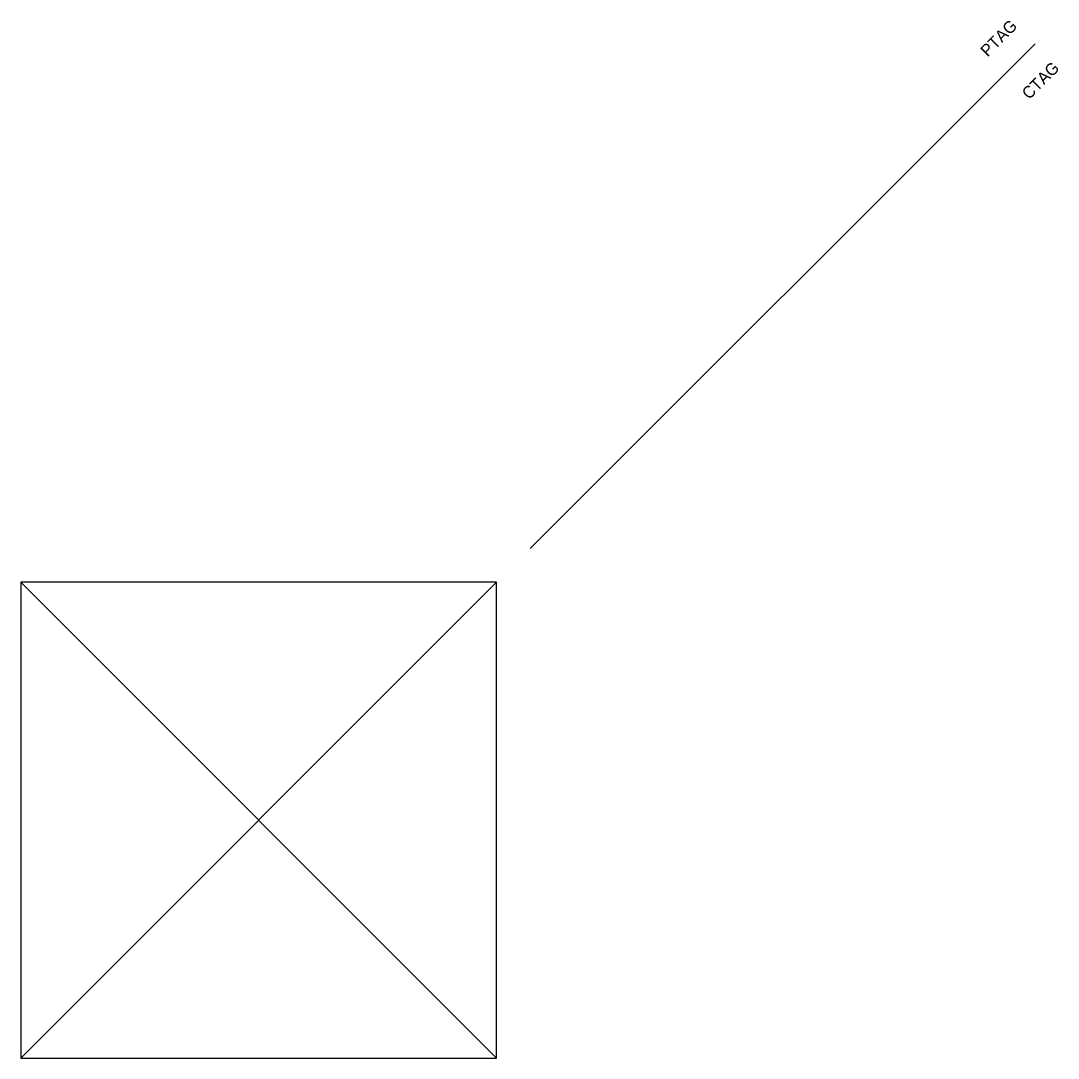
# Model space of a CAD drawing. Extents: x -50 to 168, y -50 to 168.
import ezdxf
from ezdxf.enums import TextEntityAlignment as Align

# ---------------------------------------------------------------- set-up
doc = ezdxf.new("R2010")
doc.units = 0
doc.header["$LTSCALE"] = 0.375
for name, color, linetype in [('S-WHAT', 7, 'Continuous'), ('S-WPOST', 7, 'Continuous'), ('~-L18', 7, 'Continuous')]:
    doc.layers.add(name, color=color, linetype=linetype)

msp = doc.modelspace()

# ---------------------------------------------------------------- linework, layer by layer
at = {"layer": 'S-WHAT'}
for p, q in [((-50, 50), (50, -50)), ((-50, -50), (50, 50))]:
    msp.add_line(p, q, dxfattribs=at)
at = {"layer": 'S-WPOST'}
msp.add_lwpolyline([(-50, -50), (50, -50), (50, 50), (-50, 50)], close=True, dxfattribs=at)
at = {"layer": '~-L18'}
msp.add_line((57.07, 57.07), (163.14, 163.14), dxfattribs=at)

# ---------------------------------------------------------------- texts
msp.add_attdef('PTAG', text='2P1', height=2.5, rotation=45).set_placement((159.6, 166.67), align=Align.RIGHT)
msp.add_attdef('CTAG', text='1C1', height=2.5, rotation=45).set_placement((166.67, 159.6), align=Align.TOP_RIGHT)

doc.saveas('drawing.dxf')
